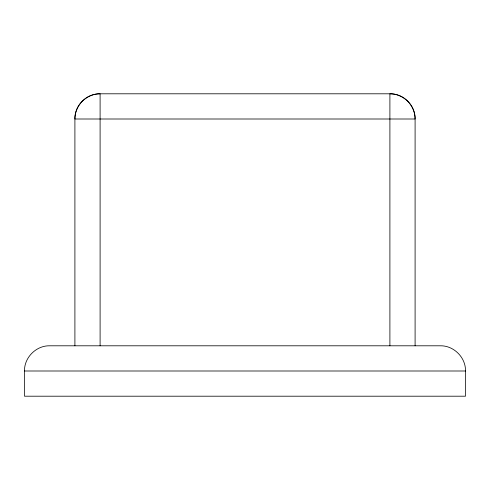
<?xml version="1.0" encoding="UTF-8"?>
<svg xmlns="http://www.w3.org/2000/svg" width="490" height="490" viewBox="0 0 490 490"><rect width="100%" height="100%" fill="white"/><g stroke="black" fill="none" stroke-linecap="round" stroke-linejoin="round"><path stroke-width="0.73" d="M24.5 370.997C24.157 357.535 36.236 345.456 49.698 345.799L440.302 345.799C453.765 345.456 465.843 357.535 465.5 370.997L465.5 396.202L24.5 396.202L24.5 370.997L465.5 370.997M415.097 345.799L415.097 119.003C415.447 105.534 403.362 93.455 389.899 93.798L100.101 93.798C86.638 93.455 74.553 105.534 74.903 119.003L74.903 345.799M389.899 345.799L389.899 93.798A25.198 25.198 0 0 1 415.097 119.003L74.903 119.003A25.198 25.198 0 0 1 100.101 93.798L100.101 345.799"/></g></svg>
